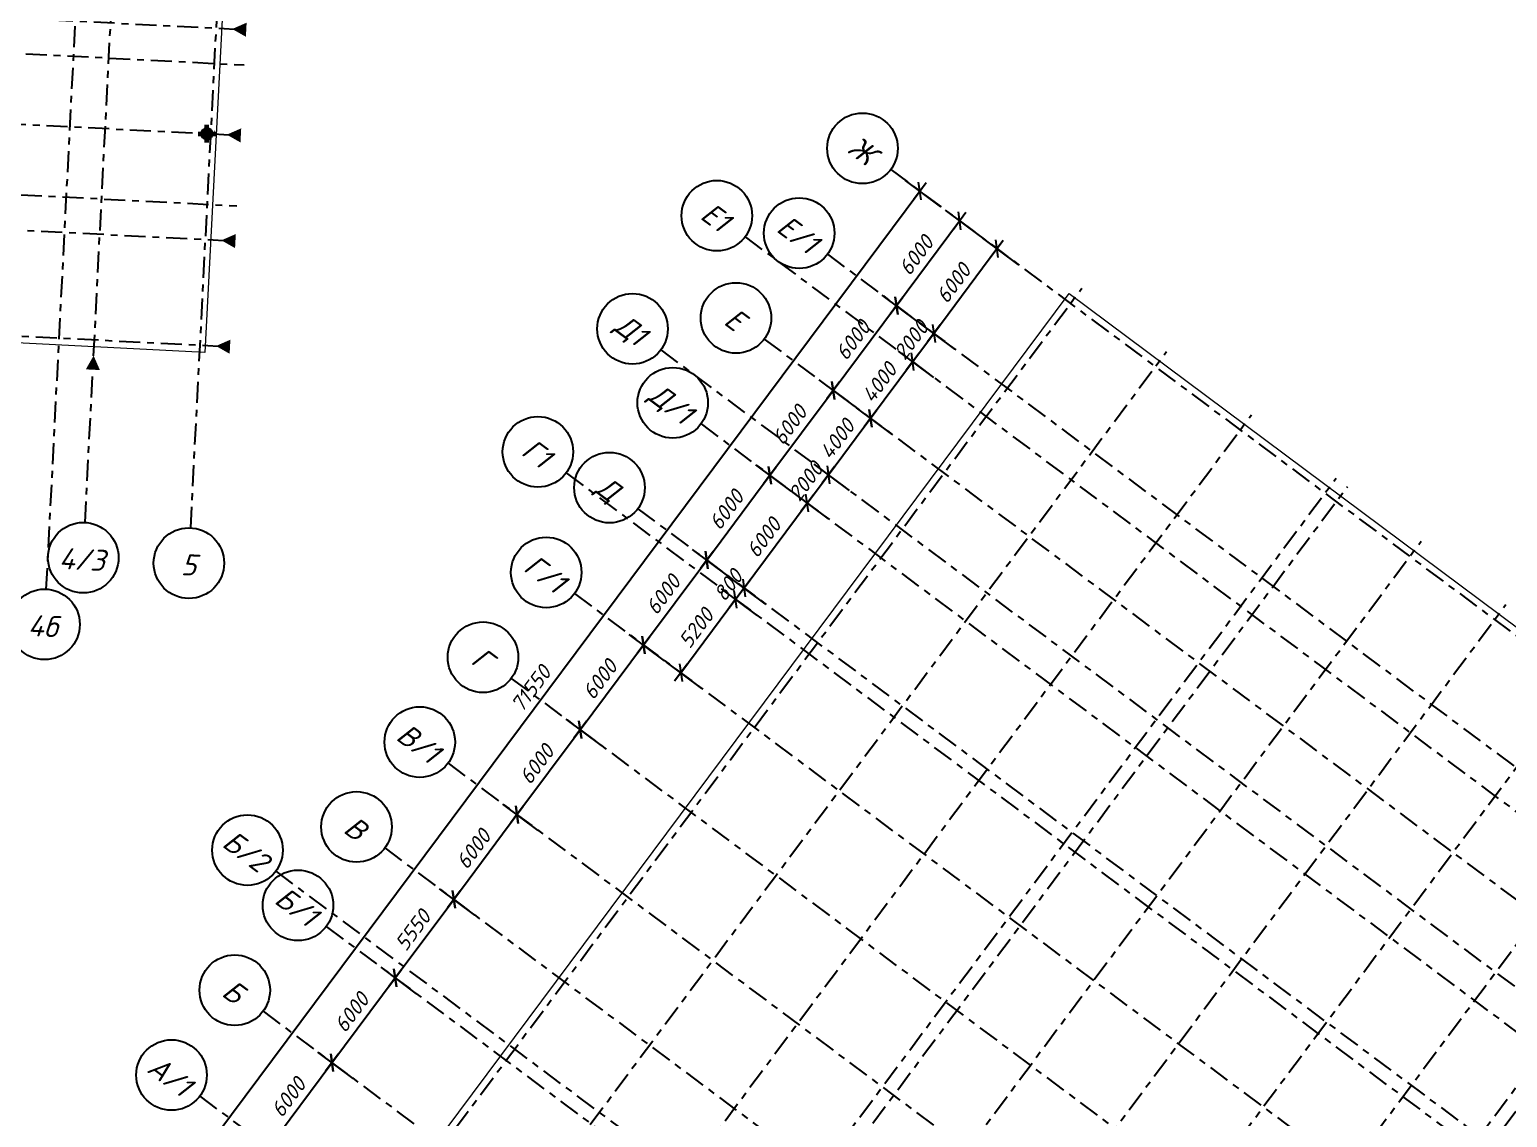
# Model space of a CAD drawing. Header units: metres. Extents: x -21579 to -20728, y 37830 to 38519.
# Drawn here: x -21237 to -21153.2, y 38036.3 to 38098 of the extents above; entities that cross this region are included whole.
import ezdxf

# ---------------------------------------------------------------- set-up
doc = ezdxf.new("R2010")
doc.units = ezdxf.units.M
doc.header["$PDMODE"] = 34
doc.header["$PDSIZE"] = 0.5
doc.linetypes.add('DXK_LINE_DOT3', pattern=[5.9187, 2.979, -0.9799, 0.9799, -0.9799])
for name, color, linetype in [('19', 7, 'Continuous'), ('2', 7, 'Continuous'), ('8', 7, 'Continuous'), ('Номер', 7, 'Continuous'), ('Отметка', 7, 'Continuous'), ('Пикет', 7, 'Continuous')]:
    doc.layers.add(name, color=color, linetype=linetype)
doc.layers.add('ка', color=7, linetype='Continuous', lineweight=30)
doc.styles.add('ISOCPEUR Italic', font='isocpeui.ttf', dxfattribs={"height": 0.2})
doc.styles.get("Standard").update_dxf_attribs({"font": 'arial.ttf'})

# ---------------------------------------------------------------- blocks, each defined once
blk = doc.blocks.new('GridLine-277607308-22180 - 1519')
at = {"layer": '2', "color": 8, "linetype": 'DXK_LINE_DOT3'}
blk.add_line((1143.21, 45), (1656.73, 45), dxfattribs=at)
at = {"layer": '2', "color": 8, "linetype": 'Continuous'}
blk.add_circle((1138.21, 45), 5, dxfattribs=at)
at = {"layer": '2', "color": 8, "linetype": 'Continuous', "style": 'ISOCPEUR Italic'}
blk.add_text('Б/1', height=3.008, dxfattribs=at).set_placement((1135.1, 43.25))
blk = doc.blocks.new('GridLine-277607308-22190 - 1519')
at = {"layer": '2', "color": 8, "linetype": 'DXK_LINE_DOT3'}
blk.add_line((1143.21, 148.88), (1656.73, 148.88), dxfattribs=at)
at = {"layer": '2', "color": 8, "linetype": 'Continuous'}
blk.add_circle((1138.21, 148.88), 5, dxfattribs=at)
at = {"layer": '2', "color": 8, "linetype": 'Continuous', "style": 'ISOCPEUR Italic'}
blk.add_text('Е', height=3.01, dxfattribs=at).set_placement((1137.12, 147.13))
blk = doc.blocks.new('GridLine-277607308-22188 - 1519')
at = {"layer": '2', "color": 8, "linetype": 'DXK_LINE_DOT3'}
blk.add_line((1143.21, 133.88), (1656.73, 133.88), dxfattribs=at)
at = {"layer": '2', "color": 8, "linetype": 'Continuous'}
blk.add_circle((1138.21, 133.88), 5, dxfattribs=at)
at = {"layer": '2', "color": 8, "linetype": 'Continuous', "style": 'ISOCPEUR Italic'}
blk.add_text('Д/1', height=3.008, dxfattribs=at).set_placement((1134.94, 132.13))
blk = doc.blocks.new('GridLine-277607308-22142 - 1519')
at = {"layer": '2', "color": 8, "linetype": 'DXK_LINE_DOT3'}
blk.add_line((1205, -37.99), (1205, 181.56), dxfattribs=at)
at = {"layer": '2', "color": 8, "linetype": 'Continuous'}
blk.add_circle((1205, -42.99), 5, dxfattribs=at)
at = {"layer": '2', "color": 8, "linetype": 'Continuous', "style": 'ISOCPEUR Italic'}
blk.add_text('1/2', height=3.008, dxfattribs=at).set_placement((1202.04, -44.74))
blk = doc.blocks.new('GridLine-277607308-22140 - 1519')
at = {"layer": '2', "color": 8, "linetype": 'DXK_LINE_DOT3'}
blk.add_line((1175, -37.99), (1175, 181.56), dxfattribs=at)
at = {"layer": '2', "color": 8, "linetype": 'Continuous'}
blk.add_circle((1175, -42.99), 5, dxfattribs=at)
at = {"layer": '2', "color": 8, "linetype": 'Continuous', "style": 'ISOCPEUR Italic'}
blk.add_text('1', height=3.01, dxfattribs=at).set_placement((1174.22, -44.74))
blk = doc.blocks.new('GridLine-277607308-22192 - 1519')
at = {"layer": '2', "color": 8, "linetype": 'DXK_LINE_DOT3'}
blk.add_line((1143.21, 163.88), (1656.73, 163.88), dxfattribs=at)
at = {"layer": '2', "color": 8, "linetype": 'Continuous'}
blk.add_circle((1138.21, 163.88), 5, dxfattribs=at)
at = {"layer": '2', "color": 8, "linetype": 'Continuous', "style": 'ISOCPEUR Italic'}
blk.add_text('Е/1', height=3.008, dxfattribs=at).set_placement((1135.25, 162.13))
blk = doc.blocks.new('GridLine-277607308-22144 - 1519')
at = {"layer": '2', "color": 8, "linetype": 'DXK_LINE_DOT3'}
blk.add_line((1222, -49.43), (1222, 181.56), dxfattribs=at)
at = {"layer": '2', "color": 8, "linetype": 'Continuous'}
blk.add_circle((1222, -54.43), 5, dxfattribs=at)
at = {"layer": '2', "color": 8, "linetype": 'Continuous', "style": 'ISOCPEUR Italic'}
blk.add_text('1а', height=3.008, dxfattribs=at).set_placement((1219.98, -56.18))
blk = doc.blocks.new('GridLine-277607308-22148 - 1519')
at = {"layer": '2', "color": 8, "linetype": 'DXK_LINE_DOT3'}
blk.add_line((1280, -37.99), (1280, 181.56), dxfattribs=at)
at = {"layer": '2', "color": 8, "linetype": 'Continuous'}
blk.add_circle((1280, -42.99), 5, dxfattribs=at)
at = {"layer": '2', "color": 8, "linetype": 'Continuous', "style": 'ISOCPEUR Italic'}
blk.add_text('2/3', height=3.008, dxfattribs=at).set_placement((1276.73, -44.74))
blk = doc.blocks.new('GridLine-277607308-22152 - 1519')
at = {"layer": '2', "color": 8, "linetype": 'DXK_LINE_DOT3'}
blk.add_line((1314.06, -49.23), (1314.06, 181.56), dxfattribs=at)
at = {"layer": '2', "color": 8, "linetype": 'Continuous'}
blk.add_circle((1314.06, -54.23), 5, dxfattribs=at)
at = {"layer": '2', "color": 8, "linetype": 'Continuous', "style": 'ISOCPEUR Italic'}
blk.add_text('3а', height=3.008, dxfattribs=at).set_placement((1311.73, -55.98))
blk = doc.blocks.new('GridLine-277607308-22156 - 1519')
at = {"layer": '2', "color": 8, "linetype": 'DXK_LINE_DOT3'}
blk.add_line((1354.06, -37.99), (1354.06, 181.56), dxfattribs=at)
at = {"layer": '2', "color": 8, "linetype": 'Continuous'}
blk.add_circle((1354.06, -42.99), 5, dxfattribs=at)
at = {"layer": '2', "color": 8, "linetype": 'Continuous', "style": 'ISOCPEUR Italic'}
blk.add_text('4', height=3.01, dxfattribs=at).set_placement((1352.82, -44.74))
blk = doc.blocks.new('GridLine-277607308-22184 - 1519')
at = {"layer": '2', "color": 8, "linetype": 'DXK_LINE_DOT3'}
blk.add_line((1143.21, 88.88), (1656.73, 88.88), dxfattribs=at)
at = {"layer": '2', "color": 8, "linetype": 'Continuous'}
blk.add_circle((1138.21, 88.88), 5, dxfattribs=at)
at = {"layer": '2', "color": 8, "linetype": 'Continuous', "style": 'ISOCPEUR Italic'}
blk.add_text('Г', height=3.01, dxfattribs=at).set_placement((1137.12, 87.13))
blk = doc.blocks.new('GridLine-277607308-22181 - 1519')
at = {"layer": '2', "color": 8, "linetype": 'DXK_LINE_DOT3'}
blk.add_line((1132.78, 47), (1656.73, 47), dxfattribs=at)
at = {"layer": '2', "color": 8, "linetype": 'Continuous'}
blk.add_circle((1127.78, 47), 5, dxfattribs=at)
at = {"layer": '2', "color": 8, "linetype": 'Continuous', "style": 'ISOCPEUR Italic'}
blk.add_text('Б/2', height=3.008, dxfattribs=at).set_placement((1124.36, 45.25))
blk = doc.blocks.new('GridLine-277607308-22185 - 1519')
at = {"layer": '2', "color": 8, "linetype": 'DXK_LINE_DOT3'}
blk.add_line((1143.21, 103.88), (1656.73, 103.88), dxfattribs=at)
at = {"layer": '2', "color": 8, "linetype": 'Continuous'}
blk.add_circle((1138.21, 103.88), 5, dxfattribs=at)
at = {"layer": '2', "color": 8, "linetype": 'Continuous', "style": 'ISOCPEUR Italic'}
blk.add_text('Г/1', height=3.008, dxfattribs=at).set_placement((1135.25, 102.13))
blk = doc.blocks.new('GridLine-277607308-22189 - 1519')
at = {"layer": '2', "color": 8, "linetype": 'DXK_LINE_DOT3'}
blk.add_line((1132.37, 138.88), (1656.73, 138.88), dxfattribs=at)
at = {"layer": '2', "color": 8, "linetype": 'Continuous'}
blk.add_circle((1127.37, 138.88), 5, dxfattribs=at)
at = {"layer": '2', "color": 8, "linetype": 'Continuous', "style": 'ISOCPEUR Italic'}
blk.add_text('Д1', height=3.008, dxfattribs=at).set_placement((1125.19, 137.13))
blk = doc.blocks.new('GridLine-277607308-22141 - 1519')
at = {"layer": '2', "color": 8, "linetype": 'DXK_LINE_DOT3'}
blk.add_line((1190, -37.99), (1190, 181.56), dxfattribs=at)
at = {"layer": '2', "color": 8, "linetype": 'Continuous'}
blk.add_circle((1190, -42.99), 5, dxfattribs=at)
at = {"layer": '2', "color": 8, "linetype": 'Continuous', "style": 'ISOCPEUR Italic'}
blk.add_text('1/1', height=3.008, dxfattribs=at).set_placement((1187.35, -44.74))
blk = doc.blocks.new('GridLine-277607308-22143 - 1519')
at = {"layer": '2', "color": 8, "linetype": 'DXK_LINE_DOT3'}
blk.add_line((1220, -37.99), (1220, 181.56), dxfattribs=at)
at = {"layer": '2', "color": 8, "linetype": 'Continuous'}
blk.add_circle((1220, -42.99), 5, dxfattribs=at)
at = {"layer": '2', "color": 8, "linetype": 'Continuous', "style": 'ISOCPEUR Italic'}
blk.add_text('1/3', height=3.008, dxfattribs=at).set_placement((1217.04, -44.74))
blk = doc.blocks.new('GridLine-277607308-22145 - 1519')
at = {"layer": '2', "color": 8, "linetype": 'DXK_LINE_DOT3'}
blk.add_line((1235, -37.99), (1235, 181.56), dxfattribs=at)
at = {"layer": '2', "color": 8, "linetype": 'Continuous'}
blk.add_circle((1235, -42.99), 5, dxfattribs=at)
at = {"layer": '2', "color": 8, "linetype": 'Continuous', "style": 'ISOCPEUR Italic'}
blk.add_text('2', height=3.01, dxfattribs=at).set_placement((1233.91, -44.74))
blk = doc.blocks.new('GridLine-277607308-22146 - 1519')
at = {"layer": '2', "color": 8, "linetype": 'DXK_LINE_DOT3'}
blk.add_line((1250, -37.99), (1250, 181.56), dxfattribs=at)
at = {"layer": '2', "color": 8, "linetype": 'Continuous'}
blk.add_circle((1250, -42.99), 5, dxfattribs=at)
at = {"layer": '2', "color": 8, "linetype": 'Continuous', "style": 'ISOCPEUR Italic'}
blk.add_text('2/1', height=3.008, dxfattribs=at).set_placement((1247.04, -44.74))
blk = doc.blocks.new('GridLine-277607308-22147 - 1519')
at = {"layer": '2', "color": 8, "linetype": 'DXK_LINE_DOT3'}
blk.add_line((1265, -37.99), (1265, 181.56), dxfattribs=at)
at = {"layer": '2', "color": 8, "linetype": 'Continuous'}
blk.add_circle((1265, -42.99), 5, dxfattribs=at)
at = {"layer": '2', "color": 8, "linetype": 'Continuous', "style": 'ISOCPEUR Italic'}
blk.add_text('2/2', height=3.008, dxfattribs=at).set_placement((1261.73, -44.74))
blk = doc.blocks.new('GridLine-277607308-22149 - 1519')
at = {"layer": '2', "color": 8, "linetype": 'DXK_LINE_DOT3'}
blk.add_line((1292.06, -49.15), (1292.06, 181.56), dxfattribs=at)
at = {"layer": '2', "color": 8, "linetype": 'Continuous'}
blk.add_circle((1292.06, -54.15), 5, dxfattribs=at)
at = {"layer": '2', "color": 8, "linetype": 'Continuous', "style": 'ISOCPEUR Italic'}
blk.add_text('2а', height=3.008, dxfattribs=at).set_placement((1289.73, -55.9))
blk = doc.blocks.new('GridLine-277607308-22150 - 1519')
at = {"layer": '2', "color": 8, "linetype": 'DXK_LINE_DOT3'}
blk.add_line((1294.06, -37.99), (1294.06, 181.56), dxfattribs=at)
at = {"layer": '2', "color": 8, "linetype": 'Continuous'}
blk.add_circle((1294.06, -42.99), 5, dxfattribs=at)
at = {"layer": '2', "color": 8, "linetype": 'Continuous', "style": 'ISOCPEUR Italic'}
blk.add_text('3', height=3.01, dxfattribs=at).set_placement((1292.97, -44.74))
blk = doc.blocks.new('GridLine-277607308-22151 - 1519')
at = {"layer": '2', "color": 8, "linetype": 'DXK_LINE_DOT3'}
blk.add_line((1309.06, -37.99), (1309.06, 181.56), dxfattribs=at)
at = {"layer": '2', "color": 8, "linetype": 'Continuous'}
blk.add_circle((1309.06, -42.99), 5, dxfattribs=at)
at = {"layer": '2', "color": 8, "linetype": 'Continuous', "style": 'ISOCPEUR Italic'}
blk.add_text('3/1', height=3.008, dxfattribs=at).set_placement((1306.1, -44.74))
blk = doc.blocks.new('GridLine-277607308-22153 - 1519')
at = {"layer": '2', "color": 8, "linetype": 'DXK_LINE_DOT3'}
blk.add_line((1324.06, -37.99), (1324.06, 181.56), dxfattribs=at)
at = {"layer": '2', "color": 8, "linetype": 'Continuous'}
blk.add_circle((1324.06, -42.99), 5, dxfattribs=at)
at = {"layer": '2', "color": 8, "linetype": 'Continuous', "style": 'ISOCPEUR Italic'}
blk.add_text('3/2', height=3.008, dxfattribs=at).set_placement((1320.79, -44.74))
blk = doc.blocks.new('GridLine-277607308-22154 - 1519')
at = {"layer": '2', "color": 8, "linetype": 'DXK_LINE_DOT3'}
blk.add_line((1334.06, -49.32), (1334.06, 181.56), dxfattribs=at)
at = {"layer": '2', "color": 8, "linetype": 'Continuous'}
blk.add_circle((1334.06, -54.32), 5, dxfattribs=at)
at = {"layer": '2', "color": 8, "linetype": 'Continuous', "style": 'ISOCPEUR Italic'}
blk.add_text('3б', height=3.008, dxfattribs=at).set_placement((1331.88, -56.07))
blk = doc.blocks.new('GridLine-277607308-22155 - 1519')
at = {"layer": '2', "color": 8, "linetype": 'DXK_LINE_DOT3'}
blk.add_line((1339.06, -37.99), (1339.06, 181.56), dxfattribs=at)
at = {"layer": '2', "color": 8, "linetype": 'Continuous'}
blk.add_circle((1339.06, -42.99), 5, dxfattribs=at)
at = {"layer": '2', "color": 8, "linetype": 'Continuous', "style": 'ISOCPEUR Italic'}
blk.add_text('3/3', height=3.008, dxfattribs=at).set_placement((1335.79, -44.74))
blk = doc.blocks.new('GridLine-277607308-22157 - 1519')
at = {"layer": '2', "color": 8, "linetype": 'DXK_LINE_DOT3'}
blk.add_line((1356.06, -49.45), (1356.06, 181.56), dxfattribs=at)
at = {"layer": '2', "color": 8, "linetype": 'Continuous'}
blk.add_circle((1356.06, -54.45), 5, dxfattribs=at)
at = {"layer": '2', "color": 8, "linetype": 'Continuous', "style": 'ISOCPEUR Italic'}
blk.add_text('4а', height=3.008, dxfattribs=at).set_placement((1353.57, -56.2))
blk = doc.blocks.new('GridLine-277607308-22158 - 1519')
at = {"layer": '2', "color": 8, "linetype": 'DXK_LINE_DOT3'}
blk.add_line((1368.13, -37.99), (1368.13, 181.56), dxfattribs=at)
at = {"layer": '2', "color": 8, "linetype": 'Continuous'}
blk.add_circle((1368.13, -42.99), 5, dxfattribs=at)
at = {"layer": '2', "color": 8, "linetype": 'Continuous', "style": 'ISOCPEUR Italic'}
blk.add_text('4/1', height=3.008, dxfattribs=at).set_placement((1365.01, -44.74))
blk = doc.blocks.new('GridLine-277607308-22178 - 1519')
at = {"layer": '2', "color": 8, "linetype": 'DXK_LINE_DOT3'}
blk.add_line((1143.21, 15), (1656.73, 15), dxfattribs=at)
at = {"layer": '2', "color": 8, "linetype": 'Continuous'}
blk.add_circle((1138.21, 15), 5, dxfattribs=at)
at = {"layer": '2', "color": 8, "linetype": 'Continuous', "style": 'ISOCPEUR Italic'}
blk.add_text('А/1', height=3.008, dxfattribs=at).set_placement((1134.94, 13.25))
blk = doc.blocks.new('GridLine-277607308-22179 - 1519')
at = {"layer": '2', "color": 8, "linetype": 'DXK_LINE_DOT3'}
blk.add_line((1143.21, 30), (1656.73, 30), dxfattribs=at)
at = {"layer": '2', "color": 8, "linetype": 'Continuous'}
blk.add_circle((1138.21, 30), 5, dxfattribs=at)
at = {"layer": '2', "color": 8, "linetype": 'Continuous', "style": 'ISOCPEUR Italic'}
blk.add_text('Б', height=3.01, dxfattribs=at).set_placement((1136.97, 28.25))
blk = doc.blocks.new('GridLine-277607308-22182 - 1519')
at = {"layer": '2', "color": 8, "linetype": 'DXK_LINE_DOT3'}
blk.add_line((1143.21, 58.88), (1656.73, 58.88), dxfattribs=at)
at = {"layer": '2', "color": 8, "linetype": 'Continuous'}
blk.add_circle((1138.21, 58.88), 5, dxfattribs=at)
at = {"layer": '2', "color": 8, "linetype": 'Continuous', "style": 'ISOCPEUR Italic'}
blk.add_text('В', height=3.01, dxfattribs=at).set_placement((1136.97, 57.13))
blk = doc.blocks.new('GridLine-277607308-22183 - 1519')
at = {"layer": '2', "color": 8, "linetype": 'DXK_LINE_DOT3'}
blk.add_line((1143.21, 73.88), (1656.73, 73.88), dxfattribs=at)
at = {"layer": '2', "color": 8, "linetype": 'Continuous'}
blk.add_circle((1138.21, 73.88), 5, dxfattribs=at)
at = {"layer": '2', "color": 8, "linetype": 'Continuous', "style": 'ISOCPEUR Italic'}
blk.add_text('В/1', height=3.008, dxfattribs=at).set_placement((1135.1, 72.13))
blk = doc.blocks.new('GridLine-277607308-22186 - 1519')
at = {"layer": '2', "color": 8, "linetype": 'DXK_LINE_DOT3'}
blk.add_line((1132.04, 116.88), (1656.73, 116.88), dxfattribs=at)
at = {"layer": '2', "color": 8, "linetype": 'Continuous'}
blk.add_circle((1127.04, 116.88), 5, dxfattribs=at)
at = {"layer": '2', "color": 8, "linetype": 'Continuous', "style": 'ISOCPEUR Italic'}
blk.add_text('Г1', height=3.008, dxfattribs=at).set_placement((1125.17, 115.13))
blk = doc.blocks.new('GridLine-277607308-22187 - 1519')
at = {"layer": '2', "color": 8, "linetype": 'DXK_LINE_DOT3'}
blk.add_line((1143.21, 118.88), (1656.73, 118.88), dxfattribs=at)
at = {"layer": '2', "color": 8, "linetype": 'Continuous'}
blk.add_circle((1138.21, 118.88), 5, dxfattribs=at)
at = {"layer": '2', "color": 8, "linetype": 'Continuous', "style": 'ISOCPEUR Italic'}
blk.add_text('Д', height=3.01, dxfattribs=at).set_placement((1136.81, 117.13))
blk = doc.blocks.new('GridLine-277607308-22191 - 1519')
at = {"layer": '2', "color": 8, "linetype": 'DXK_LINE_DOT3'}
blk.add_line((1132.37, 158.88), (1656.73, 158.88), dxfattribs=at)
at = {"layer": '2', "color": 8, "linetype": 'Continuous'}
blk.add_circle((1127.37, 158.88), 5, dxfattribs=at)
at = {"layer": '2', "color": 8, "linetype": 'Continuous', "style": 'ISOCPEUR Italic'}
blk.add_text('Е1', height=3.008, dxfattribs=at).set_placement((1125.5, 157.13))
blk = doc.blocks.new('GridLine-277607308-22193 - 1519')
at = {"layer": '2', "color": 8, "linetype": 'DXK_LINE_DOT3'}
blk.add_line((1143.21, 178.88), (1656.73, 178.88), dxfattribs=at)
at = {"layer": '2', "color": 8, "linetype": 'Continuous'}
blk.add_circle((1138.21, 178.88), 5, dxfattribs=at)
at = {"layer": '2', "color": 8, "linetype": 'Continuous', "style": 'ISOCPEUR Italic'}
blk.add_text('Ж', height=3.01, dxfattribs=at).set_placement((1136.65, 177.13))
blk = doc.blocks.new('StraightDimension-277607308-31055 - 1519')
at = {"layer": '19', "color": 246, "linetype": 'Continuous'}
for p, q in [((1165.75, 138.88), (1159.5, 138.88)), ((1161.1, 139.78), (1162.9, 137.98)), ((1162, 140.38), (1162, 137.38)), ((1162, 138.88), (1162, 140.38)), ((1162, 133.88), (1162, 138.88)), ((1162.9, 132.98), (1161.1, 134.78)), ((1162, 132.38), (1162, 135.38)), ((1165.75, 133.88), (1159.5, 133.88)), ((1162, 133.88), (1162, 132.38))]:
    blk.add_line(p, q, dxfattribs=at)
at = {"layer": '19', "color": 246, "style": 'ISOCPEUR Italic'}
blk.add_text('2000', height=2.148, rotation=90.0002, dxfattribs=at).set_placement((1161.05, 133.26))
blk = doc.blocks.new('StraightDimension-277607308-31007 - 1519')
at = {"layer": '19', "color": 246, "linetype": 'Continuous'}
for p, q in [((1156.3, 102.98), (1154.5, 104.78)), ((1155.4, 102.38), (1155.4, 105.38)), ((1155.4, 103.88), (1155.4, 105.38)), ((1159.15, 103.88), (1152.9, 103.88)), ((1155.4, 88.88), (1155.4, 103.88)), ((1155.4, 90.38), (1155.4, 87.38)), ((1159.15, 88.88), (1152.9, 88.88)), ((1154.5, 89.78), (1156.3, 87.98)), ((1155.4, 88.88), (1155.4, 87.38))]:
    blk.add_line(p, q, dxfattribs=at)
at = {"layer": '19', "color": 246, "style": 'ISOCPEUR Italic'}
blk.add_text('6000', height=2.148, rotation=90.0002, dxfattribs=at).set_placement((1154.45, 93.26))
blk = doc.blocks.new('StraightDimension-277607308-31004 - 1519')
at = {"layer": '19', "color": 246, "linetype": 'Continuous'}
for p, q in [((1159.15, 148.88), (1152.9, 148.88)), ((1156.3, 147.98), (1154.5, 149.78)), ((1155.4, 147.38), (1155.4, 150.38)), ((1155.4, 148.88), (1155.4, 150.38)), ((1155.4, 133.88), (1155.4, 148.88)), ((1154.5, 134.78), (1156.3, 132.98)), ((1155.4, 135.38), (1155.4, 132.38)), ((1159.15, 133.88), (1152.9, 133.88)), ((1155.4, 133.88), (1155.4, 132.38))]:
    blk.add_line(p, q, dxfattribs=at)
at = {"layer": '19', "color": 246, "style": 'ISOCPEUR Italic'}
blk.add_text('6000', height=2.148, rotation=90.0002, dxfattribs=at).set_placement((1154.45, 138.26))
blk = doc.blocks.new('StraightDimension-277607308-31003 - 1519')
at = {"layer": '19', "color": 246, "linetype": 'Continuous'}
for p, q in [((1159.15, 163.88), (1152.9, 163.88)), ((1156.3, 162.98), (1154.5, 164.78)), ((1155.4, 162.38), (1155.4, 165.38)), ((1155.4, 163.88), (1155.4, 165.38)), ((1155.4, 148.88), (1155.4, 163.88)), ((1159.15, 148.88), (1152.9, 148.88)), ((1154.5, 149.78), (1156.3, 147.98)), ((1155.4, 150.38), (1155.4, 147.38)), ((1155.4, 148.88), (1155.4, 147.38))]:
    blk.add_line(p, q, dxfattribs=at)
at = {"layer": '19', "color": 246, "style": 'ISOCPEUR Italic'}
blk.add_text('6000', height=2.148, rotation=90.0002, dxfattribs=at).set_placement((1154.45, 153.26))
blk = doc.blocks.new('StraightDimension-277607308-31005 - 1519')
at = {"layer": '19', "color": 246, "linetype": 'Continuous'}
for p, q in [((1156.3, 132.98), (1154.5, 134.78)), ((1155.4, 132.38), (1155.4, 135.38)), ((1155.4, 133.88), (1155.4, 135.38)), ((1159.15, 133.88), (1152.9, 133.88)), ((1155.4, 118.88), (1155.4, 133.88)), ((1154.5, 119.78), (1156.3, 117.98)), ((1155.4, 120.38), (1155.4, 117.38)), ((1159.15, 118.88), (1152.9, 118.88)), ((1155.4, 118.88), (1155.4, 117.38))]:
    blk.add_line(p, q, dxfattribs=at)
at = {"layer": '19', "color": 246, "style": 'ISOCPEUR Italic'}
blk.add_text('6000', height=2.148, rotation=90.0002, dxfattribs=at).set_placement((1154.45, 123.26))
blk = doc.blocks.new('StraightDimension-277607308-31002 - 1519')
at = {"layer": '19', "color": 246, "linetype": 'Continuous'}
for p, q in [((1155.4, 177.38), (1155.4, 180.38)), ((1155.4, 178.88), (1155.4, 180.38)), ((1159.15, 178.88), (1152.9, 178.88)), ((1156.3, 177.98), (1154.5, 179.78)), ((1155.4, 163.88), (1155.4, 178.88)), ((1159.15, 163.88), (1152.9, 163.88)), ((1154.5, 164.78), (1156.3, 162.98)), ((1155.4, 165.38), (1155.4, 162.38)), ((1155.4, 163.88), (1155.4, 162.38))]:
    blk.add_line(p, q, dxfattribs=at)
at = {"layer": '19', "color": 246, "style": 'ISOCPEUR Italic'}
blk.add_text('6000', height=2.148, rotation=90.0002, dxfattribs=at).set_placement((1154.45, 168.26))
blk = doc.blocks.new('StraightDimension-277607308-31053 - 1519')
at = {"layer": '19', "color": 246, "linetype": 'Continuous'}
for p, q in [((1162.9, 157.98), (1161.1, 159.78)), ((1162, 157.38), (1162, 160.38)), ((1162, 158.88), (1162, 160.38)), ((1165.75, 158.88), (1159.5, 158.88)), ((1162, 148.88), (1162, 158.88)), ((1165.75, 148.88), (1159.5, 148.88)), ((1161.1, 149.78), (1162.9, 147.98)), ((1162, 150.38), (1162, 147.38)), ((1162, 148.88), (1162, 147.38))]:
    blk.add_line(p, q, dxfattribs=at)
at = {"layer": '19', "color": 246, "style": 'ISOCPEUR Italic'}
blk.add_text('4000', height=2.148, rotation=90.0002, dxfattribs=at).set_placement((1161.05, 150.65))
blk = doc.blocks.new('StraightDimension-277607308-31056 - 1519')
at = {"layer": '19', "color": 246, "linetype": 'Continuous'}
for p, q in [((1162.9, 132.98), (1161.1, 134.78)), ((1162, 132.38), (1162, 135.38)), ((1162, 133.88), (1162, 135.38)), ((1165.75, 133.88), (1159.5, 133.88)), ((1162, 118.88), (1162, 133.88)), ((1161.1, 119.78), (1162.9, 117.98)), ((1162, 120.38), (1162, 117.38)), ((1165.75, 118.88), (1159.5, 118.88)), ((1162, 118.88), (1162, 117.38))]:
    blk.add_line(p, q, dxfattribs=at)
at = {"layer": '19', "color": 246, "style": 'ISOCPEUR Italic'}
blk.add_text('6000', height=2.148, rotation=90.0002, dxfattribs=at).set_placement((1161.05, 123.26))
blk = doc.blocks.new('StraightDimension-277607308-31051 - 1519')
at = {"layer": '19', "color": 246, "linetype": 'Continuous'}
for p, q in [((1162, 177.38), (1162, 180.38)), ((1162, 178.88), (1162, 180.38)), ((1165.75, 178.88), (1159.5, 178.88)), ((1162.9, 177.98), (1161.1, 179.78)), ((1162, 163.88), (1162, 178.88)), ((1165.75, 163.88), (1159.5, 163.88)), ((1161.1, 164.78), (1162.9, 162.98)), ((1162, 165.38), (1162, 162.38)), ((1162, 163.88), (1162, 162.38))]:
    blk.add_line(p, q, dxfattribs=at)
at = {"layer": '19', "color": 246, "style": 'ISOCPEUR Italic'}
blk.add_text('6000', height=2.148, rotation=90.0002, dxfattribs=at).set_placement((1161.05, 168.26))
blk = doc.blocks.new('StraightDimension-277607308-31095 - 1519')
at = {"layer": '19', "color": 246, "linetype": 'Continuous'}
for p, q in [((1148.35, 177.38), (1148.35, 180.38)), ((1148.35, 178.88), (1148.35, 180.38)), ((1152.1, 178.88), (1145.85, 178.88)), ((1149.25, 177.98), (1147.45, 179.78)), ((1148.35, 0), (1148.35, 178.88)), ((1152.1, 0), (1145.85, 0)), ((1147.45, 0.9), (1149.25, -0.9)), ((1148.35, 1.5), (1148.35, -1.5)), ((1148.35, 0), (1148.35, -1.5))]:
    blk.add_line(p, q, dxfattribs=at)
at = {"layer": '19', "color": 246, "style": 'ISOCPEUR Italic'}
blk.add_text('71550', height=2.148, rotation=90.0002, dxfattribs=at).set_placement((1147.4, 85.77))
blk = doc.blocks.new('StraightDimension-277607308-31052 - 1519')
at = {"layer": '19', "color": 246, "linetype": 'Continuous'}
for p, q in [((1165.75, 163.88), (1159.5, 163.88)), ((1161.1, 164.78), (1162.9, 162.98)), ((1162, 165.38), (1162, 162.38)), ((1162, 163.88), (1162, 165.38)), ((1162, 158.88), (1162, 163.88)), ((1162.9, 157.98), (1161.1, 159.78)), ((1162, 157.38), (1162, 160.38)), ((1165.75, 158.88), (1159.5, 158.88)), ((1162, 158.88), (1162, 157.38))]:
    blk.add_line(p, q, dxfattribs=at)
at = {"layer": '19', "color": 246, "style": 'ISOCPEUR Italic'}
blk.add_text('2000', height=2.148, rotation=90.0002, dxfattribs=at).set_placement((1161.05, 158.26))
blk = doc.blocks.new('StraightDimension-277607308-31006 - 1519')
at = {"layer": '19', "color": 246, "linetype": 'Continuous'}
for p, q in [((1156.3, 117.98), (1154.5, 119.78)), ((1155.4, 117.38), (1155.4, 120.38)), ((1155.4, 118.88), (1155.4, 120.38)), ((1159.15, 118.88), (1152.9, 118.88)), ((1155.4, 103.88), (1155.4, 118.88)), ((1154.5, 104.78), (1156.3, 102.98)), ((1155.4, 105.38), (1155.4, 102.38)), ((1159.15, 103.88), (1152.9, 103.88)), ((1155.4, 103.88), (1155.4, 102.38))]:
    blk.add_line(p, q, dxfattribs=at)
at = {"layer": '19', "color": 246, "style": 'ISOCPEUR Italic'}
blk.add_text('6000', height=2.148, rotation=90.0002, dxfattribs=at).set_placement((1154.45, 108.26))
blk = doc.blocks.new('StraightDimension-277607308-31008 - 1519')
at = {"layer": '19', "color": 246, "linetype": 'Continuous'}
for p, q in [((1155.4, 87.38), (1155.4, 90.38)), ((1155.4, 88.88), (1155.4, 90.38)), ((1159.15, 88.88), (1152.9, 88.88)), ((1156.3, 87.98), (1154.5, 89.78)), ((1155.4, 73.88), (1155.4, 88.88)), ((1159.15, 73.88), (1152.9, 73.88)), ((1154.5, 74.78), (1156.3, 72.98)), ((1155.4, 75.38), (1155.4, 72.38)), ((1155.4, 73.88), (1155.4, 72.38))]:
    blk.add_line(p, q, dxfattribs=at)
at = {"layer": '19', "color": 246, "style": 'ISOCPEUR Italic'}
blk.add_text('6000', height=2.148, rotation=90.0002, dxfattribs=at).set_placement((1154.45, 78.26))
blk = doc.blocks.new('StraightDimension-277607308-31009 - 1519')
at = {"layer": '19', "color": 246, "linetype": 'Continuous'}
for p, q in [((1159.15, 73.88), (1152.9, 73.88)), ((1156.3, 72.98), (1154.5, 74.78)), ((1155.4, 72.38), (1155.4, 75.38)), ((1155.4, 73.88), (1155.4, 75.38)), ((1155.4, 58.88), (1155.4, 73.88)), ((1159.15, 58.88), (1152.9, 58.88)), ((1154.5, 59.78), (1156.3, 57.98)), ((1155.4, 60.38), (1155.4, 57.38)), ((1155.4, 58.88), (1155.4, 57.38))]:
    blk.add_line(p, q, dxfattribs=at)
at = {"layer": '19', "color": 246, "style": 'ISOCPEUR Italic'}
blk.add_text('6000', height=2.148, rotation=90.0002, dxfattribs=at).set_placement((1154.45, 63.26))
blk = doc.blocks.new('StraightDimension-277607308-31010 - 1519')
at = {"layer": '19', "color": 246, "linetype": 'Continuous'}
for p, q in [((1159.15, 58.88), (1152.9, 58.88)), ((1156.3, 57.98), (1154.5, 59.78)), ((1155.4, 57.38), (1155.4, 60.38)), ((1155.4, 58.88), (1155.4, 60.38)), ((1155.4, 45), (1155.4, 58.88)), ((1155.4, 46.5), (1155.4, 43.5)), ((1159.15, 45), (1152.9, 45)), ((1154.5, 45.9), (1156.3, 44.1)), ((1155.4, 45), (1155.4, 43.5))]:
    blk.add_line(p, q, dxfattribs=at)
at = {"layer": '19', "color": 246, "style": 'ISOCPEUR Italic'}
blk.add_text('5550', height=2.148, rotation=90.0002, dxfattribs=at).set_placement((1154.45, 48.82))
blk = doc.blocks.new('StraightDimension-277607308-31011 - 1519')
at = {"layer": '19', "color": 246, "linetype": 'Continuous'}
for p, q in [((1155.4, 43.5), (1155.4, 46.5)), ((1155.4, 45), (1155.4, 46.5)), ((1159.15, 45), (1152.9, 45)), ((1156.3, 44.1), (1154.5, 45.9)), ((1155.4, 30), (1155.4, 45)), ((1155.4, 31.5), (1155.4, 28.5)), ((1159.15, 30), (1152.9, 30)), ((1154.5, 30.9), (1156.3, 29.1)), ((1155.4, 30), (1155.4, 28.5))]:
    blk.add_line(p, q, dxfattribs=at)
at = {"layer": '19', "color": 246, "style": 'ISOCPEUR Italic'}
blk.add_text('6000', height=2.148, rotation=90.0002, dxfattribs=at).set_placement((1154.45, 34.38))
blk = doc.blocks.new('StraightDimension-277607308-31012 - 1519')
at = {"layer": '19', "color": 246, "linetype": 'Continuous'}
for p, q in [((1155.4, 28.5), (1155.4, 31.5)), ((1155.4, 30), (1155.4, 31.5)), ((1159.15, 30), (1152.9, 30)), ((1156.3, 29.1), (1154.5, 30.9)), ((1155.4, 15), (1155.4, 30)), ((1159.15, 15), (1152.9, 15)), ((1154.5, 15.9), (1156.3, 14.1)), ((1155.4, 16.5), (1155.4, 13.5)), ((1155.4, 15), (1155.4, 13.5))]:
    blk.add_line(p, q, dxfattribs=at)
at = {"layer": '19', "color": 246, "style": 'ISOCPEUR Italic'}
blk.add_text('6000', height=2.148, rotation=90.0002, dxfattribs=at).set_placement((1154.45, 19.38))
blk = doc.blocks.new('StraightDimension-277607308-31054 - 1519')
at = {"layer": '19', "color": 246, "linetype": 'Continuous'}
for p, q in [((1165.75, 148.88), (1159.5, 148.88)), ((1162.9, 147.98), (1161.1, 149.78)), ((1162, 147.38), (1162, 150.38)), ((1162, 148.88), (1162, 150.38)), ((1162, 138.88), (1162, 148.88)), ((1165.75, 138.88), (1159.5, 138.88)), ((1161.1, 139.78), (1162.9, 137.98)), ((1162, 140.38), (1162, 137.38)), ((1162, 138.88), (1162, 137.38))]:
    blk.add_line(p, q, dxfattribs=at)
at = {"layer": '19', "color": 246, "style": 'ISOCPEUR Italic'}
blk.add_text('4000', height=2.148, rotation=90.0002, dxfattribs=at).set_placement((1161.05, 140.65))
blk = doc.blocks.new('StraightDimension-277607308-31057 - 1519')
at = {"layer": '19', "color": 246, "linetype": 'Continuous'}
for p, q in [((1161.1, 119.78), (1162.9, 117.98)), ((1162, 120.38), (1162, 117.38)), ((1162, 118.88), (1162, 120.38)), ((1165.75, 118.88), (1159.5, 118.88)), ((1162.9, 115.98), (1161.1, 117.78)), ((1162, 116.88), (1162, 118.88)), ((1162, 115.38), (1162, 118.38)), ((1165.75, 116.88), (1159.5, 116.88)), ((1162, 116.88), (1162, 115.38))]:
    blk.add_line(p, q, dxfattribs=at)
at = {"layer": '19', "color": 246, "style": 'ISOCPEUR Italic'}
blk.add_text('800', height=2.148, rotation=90.0002, dxfattribs=at).set_placement((1161.05, 115.54))
blk = doc.blocks.new('StraightDimension-277607308-31058 - 1519')
at = {"layer": '19', "color": 246, "linetype": 'Continuous'}
for p, q in [((1162.9, 115.98), (1161.1, 117.78)), ((1162, 115.38), (1162, 118.38)), ((1162, 116.88), (1162, 118.38)), ((1165.75, 116.88), (1159.5, 116.88)), ((1162, 103.88), (1162, 116.88)), ((1161.1, 104.78), (1162.9, 102.98)), ((1162, 105.38), (1162, 102.38)), ((1165.75, 103.88), (1159.5, 103.88)), ((1162, 103.88), (1162, 102.38))]:
    blk.add_line(p, q, dxfattribs=at)
at = {"layer": '19', "color": 246, "style": 'ISOCPEUR Italic'}
blk.add_text('5200', height=2.148, rotation=90.0002, dxfattribs=at).set_placement((1161.05, 107.26))
blk = doc.blocks.new('34руеп')
for name in ['GridLine-277607308-22193 - 1519', 'StraightDimension-277607308-31095 - 1519', 'StraightDimension-277607308-31002 - 1519', 'StraightDimension-277607308-31051 - 1519', 'GridLine-277607308-22140 - 1519', 'GridLine-277607308-22141 - 1519', 'GridLine-277607308-22142 - 1519', 'GridLine-277607308-22143 - 1519', 'GridLine-277607308-22144 - 1519', 'GridLine-277607308-22145 - 1519', 'GridLine-277607308-22146 - 1519', 'GridLine-277607308-22147 - 1519', 'GridLine-277607308-22148 - 1519', 'GridLine-277607308-22149 - 1519', 'GridLine-277607308-22150 - 1519', 'GridLine-277607308-22151 - 1519', 'GridLine-277607308-22152 - 1519', 'GridLine-277607308-22153 - 1519', 'GridLine-277607308-22154 - 1519', 'GridLine-277607308-22155 - 1519', 'GridLine-277607308-22156 - 1519', 'GridLine-277607308-22157 - 1519', 'GridLine-277607308-22158 - 1519', 'GridLine-277607308-22192 - 1519', 'GridLine-277607308-22191 - 1519', 'StraightDimension-277607308-31003 - 1519', 'StraightDimension-277607308-31052 - 1519', 'StraightDimension-277607308-31053 - 1519', 'GridLine-277607308-22190 - 1519', 'StraightDimension-277607308-31004 - 1519', 'StraightDimension-277607308-31054 - 1519', 'GridLine-277607308-22189 - 1519', 'GridLine-277607308-22188 - 1519', 'StraightDimension-277607308-31055 - 1519', 'StraightDimension-277607308-31005 - 1519', 'StraightDimension-277607308-31056 - 1519', 'GridLine-277607308-22187 - 1519', 'GridLine-277607308-22186 - 1519', 'StraightDimension-277607308-31006 - 1519', 'StraightDimension-277607308-31057 - 1519', 'StraightDimension-277607308-31058 - 1519', 'GridLine-277607308-22185 - 1519', 'StraightDimension-277607308-31007 - 1519', 'GridLine-277607308-22184 - 1519', 'StraightDimension-277607308-31008 - 1519', 'GridLine-277607308-22183 - 1519', 'StraightDimension-277607308-31009 - 1519', 'GridLine-277607308-22182 - 1519', 'StraightDimension-277607308-31010 - 1519', 'GridLine-277607308-22181 - 1519', 'GridLine-277607308-22180 - 1519', 'StraightDimension-277607308-31011 - 1519', 'GridLine-277607308-22179 - 1519', 'StraightDimension-277607308-31012 - 1519', 'GridLine-277607308-22178 - 1519']:
    blk.add_blockref(name, (0, 0))
blk = doc.blocks.new('5к')
at = {"layer": '8', "linetype": 'Continuous'}
for points in [[(1957, 44), (1955, 45), (1957, 46)], [(1957, 29), (1955, 30), (1957, 31)], [(1957, 14), (1955, 15), (1957, 16)], [(1957, -1), (1955, 0), (1957, 1)], [(1936.75, -4.25), (1937.75, -2.25), (1938.75, -4.25)]]:
    blk.add_hatch(color=8, dxfattribs=at).paths.add_polyline_path(points)
at = {"layer": '2', "color": 8, "linetype": 'DXK_LINE_DOT3'}
for p, q in [((1932.75, -35.66), (1932.75, 332.34)), ((1937.75, -25.94), (1937.75, 332.34)), ((1952.75, -25.94), (1952.75, 332.34)), ((1698.59, 45), (1956.96, 45)), ((1689.2, 40), (1956.96, 40)), ((1698.59, 30), (1956.96, 30)), ((1689.52, 20), (1956.96, 20)), ((1698.59, 15), (1956.96, 15)), ((1698.59, 0), (1956.96, 0))]:
    blk.add_line(p, q, dxfattribs=at)
at = {"layer": '2', "color": 8, "linetype": 'Continuous'}
for centre in [(1937.75, -30.94), (1952.75, -30.94), (1932.75, -40.66)]:
    blk.add_circle(centre, 5, dxfattribs=at)
at = {"layer": '2', "color": 8, "linetype": 'Continuous', "style": 'ISOCPEUR Italic'}
for s, height, p in [('4/3', 3.008, (1934.33, -32.69)), ('5', 3.01, (1951.66, -32.69)), ('4б', 3.008, (1930.42, -42.41))]:
    blk.add_text(s, height=height, dxfattribs=at).set_placement(p)

msp = doc.modelspace()

# ---------------------------------------------------------------- linework, layer by layer
at = {"layer": 'ка', "lineweight": 15, "elevation": 218.095}
msp.add_lwpolyline([(-21310.405, 38216.482), (-21220.173, 38211.857), (-21227.053, 38079.686), (-21317.284, 38084.311)], close=True, dxfattribs=at)
at = {"layer": 'ка', "lineweight": 15}
msp.add_lwpolyline([(-21178.05, 38083.026), (-21023.845, 37968.052), (-21067.091, 37910.049), (-21221.296, 38025.024)], close=True, dxfattribs=at)
at = {"layer": 'Пикет', "color": 3, "lineweight": 60}
msp.add_point((-21226.94, 38092.092, 1.823), dxfattribs=at)

# ---------------------------------------------------------------- block references
for name, p, xscale, yscale, zscale, rotation in [('5к', (-22007.404, 38120.09, 218.095), 0.400000000000021, 0.400000000000021, 0.400000000000021, 357.065376066985), ('34руеп', (-21597.532, 38306.042), 0.400000000000007, 0.400000000000007, 0.400000000000007, 323.2919473761654)]:
    msp.add_blockref(name, p, dxfattribs=dict(xscale=xscale, yscale=yscale, zscale=zscale, rotation=rotation))

# ---------------------------------------------------------------- texts
at = {"layer": 'Номер', "color": 4, "lineweight": 60}
msp.add_text('12_k5', height=0.1, dxfattribs=at).set_placement((-21226.853, 38092.162, 1.823))
at = {"layer": 'Отметка', "color": 1, "lineweight": 60}
msp.add_text('1.823', height=0.1, dxfattribs=at).set_placement((-21226.853, 38092.042, 1.823))

doc.saveas('drawing.dxf')
